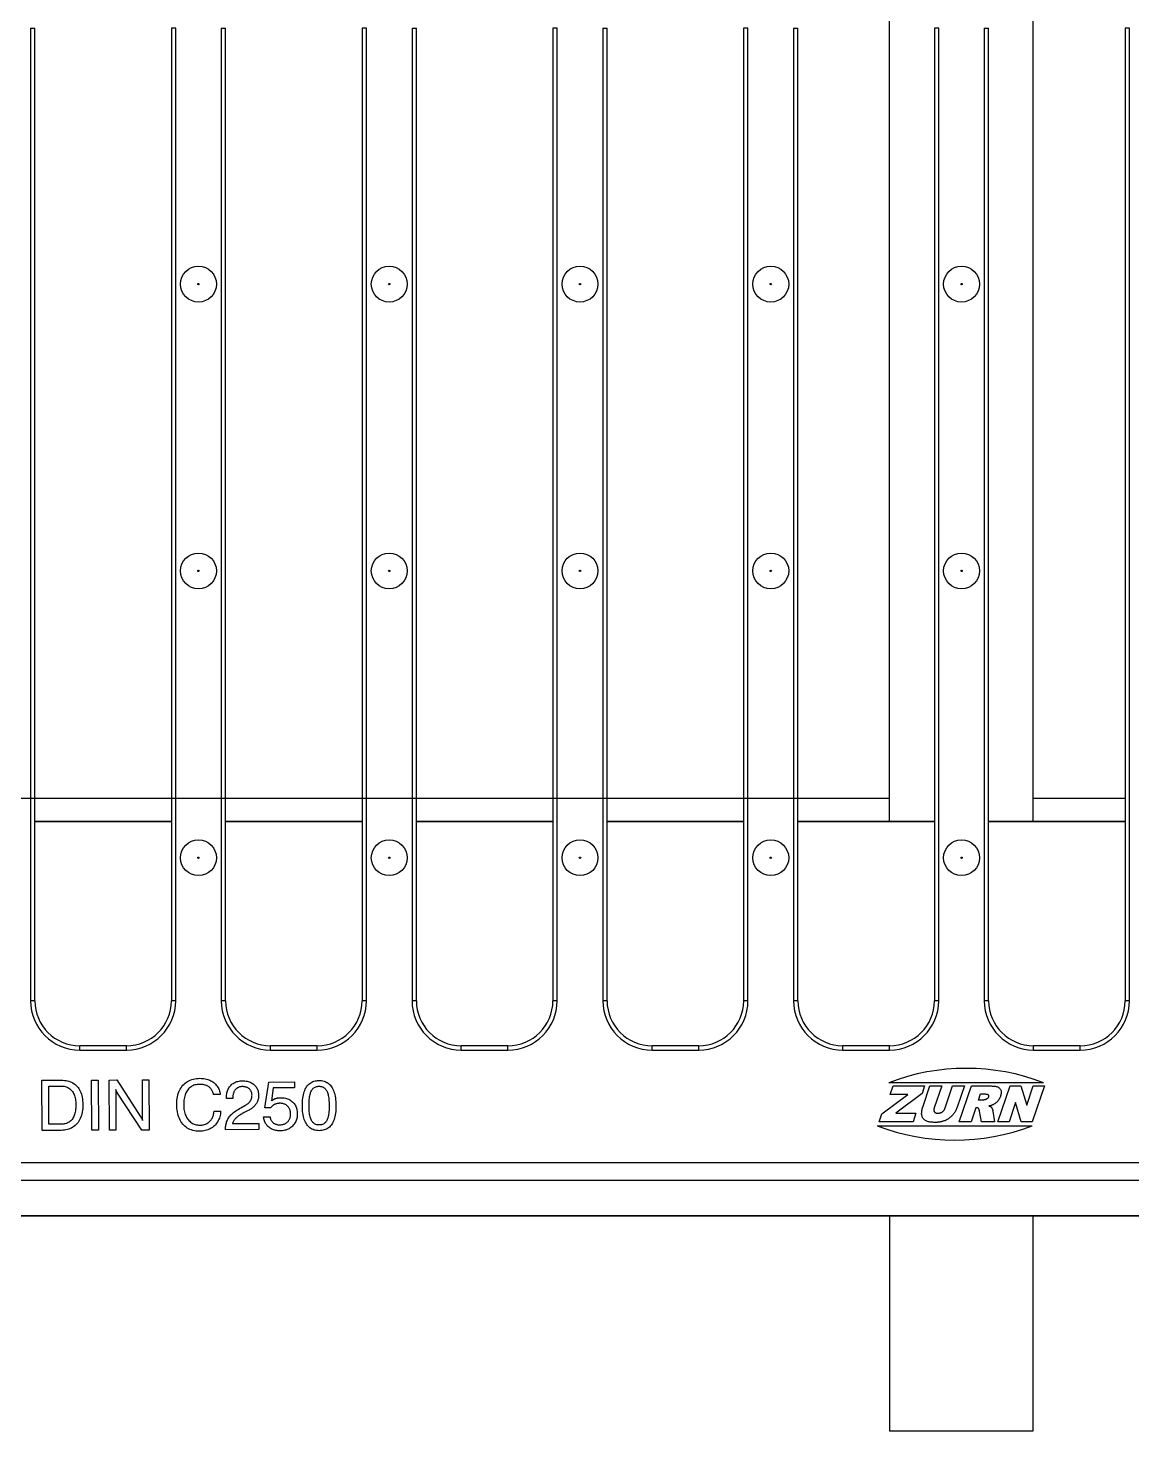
# Model space of a CAD drawing. Extents: x -2 to 148, y 0 to 64.
# Drawn here: x 105.39 to 113.09, y 43.62 to 53.41 of the extents above; entities that cross this region are included whole.
import ezdxf

# ---------------------------------------------------------------- set-up
doc = ezdxf.new("R2010")
doc.units = 0
doc.header["$LTSCALE"] = 0.75
doc.header["$MEASUREMENT"] = 0
for name, color, linetype in [('BASE', 7, 'CONTINUOUS'), ('DIM', 2, 'CONTINUOUS'), ('FRAME', 7, 'CONTINUOUS'), ('SIDEWALL', 7, 'CONTINUOUS')]:
    doc.layers.add(name, color=color, linetype=linetype)
doc.layers.add('Visible Edges(DANS)', color=7, linetype='CONTINUOUS', lineweight=25)
doc.layers.add('Visible Tangent Edges(DANS)', color=7, linetype='CONTINUOUS', lineweight=25)

# ---------------------------------------------------------------- blocks, each defined once
blk = doc.blocks.new('12 grate')
at = {"layer": 'Visible Edges(DANS)'}
for p, q in [((28.6707, 62.1062), (28.6707, 68.8895)), ((29.6228, 68.8895), (29.6228, 62.1062)), ((30.0007, 62.1062), (30.0007, 68.8895)), ((30.9528, 68.8895), (30.9528, 62.1062)), ((31.3307, 62.1062), (31.3307, 68.8895)), ((32.2828, 68.8895), (32.2828, 62.1062)), ((32.6607, 62.1062), (32.6607, 68.8895)), ((33.6128, 68.8895), (33.6128, 62.1062)), ((33.9907, 62.1062), (33.9907, 68.8895)), ((34.9428, 68.8895), (34.9428, 62.1062)), ((35.3207, 62.1062), (35.3207, 68.8895)), ((36.2728, 68.8895), (36.2728, 62.1062)), ((29.3093, 61.7927), (28.9843, 61.7927)), ((30.6393, 61.7927), (30.3143, 61.7927)), ((31.9693, 61.7927), (31.6443, 61.7927)), ((33.2993, 61.7927), (32.9743, 61.7927)), ((34.6293, 61.7927), (34.3043, 61.7927)), ((35.9593, 61.7927), (35.6343, 61.7927)), ((28.7207, 61.5516), (28.854, 61.5522)), ((28.7221, 61.2016), (28.7207, 61.5516)), ((29.0658, 61.5531), (29.1134, 61.5533)), ((29.0673, 61.2031), (29.0658, 61.5531)), ((29.1134, 61.5533), (29.1149, 61.2033)), ((29.1895, 61.5536), (29.2417, 61.5538)), ((29.191, 61.2036), (29.1895, 61.5536)), ((29.2417, 61.5538), (29.4063, 61.3003)), ((29.4212, 61.5546), (29.4665, 61.5548)), ((29.4224, 61.271), (29.4212, 61.5546)), ((29.4665, 61.5548), (29.468, 61.2048)), ((30.2751, 61.3596), (30.3014, 61.539)), ((30.3014, 61.539), (30.4816, 61.5397)), ((30.4816, 61.5397), (30.4817, 61.4998)), ((28.7684, 61.5113), (28.8502, 61.5117)), ((28.7696, 61.2446), (28.7684, 61.5113)), ((29.2348, 61.4874), (29.236, 61.2038)), ((29.4164, 61.2046), (29.248, 61.4618)), ((29.9635, 61.4517), (29.917, 61.4515)), ((30.3335, 61.4992), (30.3205, 61.4079)), ((30.4817, 61.4998), (30.3335, 61.4992)), ((34.5755, 61.3174), (34.7568, 61.4534)), ((35.704, 61.5347), (34.624, 61.5347)), ((34.6349, 61.4534), (34.6549, 61.5121)), ((34.7568, 61.4534), (34.6349, 61.4534)), ((34.6549, 61.5121), (34.8744, 61.5121)), ((34.8562, 61.4589), (34.673, 61.3212)), ((34.8744, 61.5121), (34.8562, 61.4589)), ((34.861, 61.3639), (34.9116, 61.5121)), ((34.9116, 61.5121), (34.9936, 61.5121)), ((34.9936, 61.5121), (34.9421, 61.3606)), ((35.018, 61.3606), (35.0695, 61.5121)), ((35.0695, 61.5121), (35.1516, 61.5121)), ((35.1516, 61.5121), (35.101, 61.3639)), ((35.116, 61.2621), (35.2012, 61.5121)), ((35.2012, 61.5121), (35.33, 61.5121)), ((35.2501, 61.4133), (35.2646, 61.456)), ((35.2646, 61.456), (35.2942, 61.456)), ((35.3853, 61.2621), (35.4705, 61.5121)), ((35.4705, 61.5121), (35.5461, 61.5121)), ((35.5461, 61.5121), (35.5862, 61.378)), ((35.5862, 61.378), (35.632, 61.5121)), ((35.71, 61.5121), (35.6248, 61.2621)), ((35.632, 61.5121), (35.71, 61.5121)), ((30.0069, 61.4246), (30.0069, 61.4305)), ((30.0514, 61.4247), (30.0069, 61.4246)), ((30.0514, 61.4287), (30.0514, 61.4247)), ((30.1069, 61.3594), (30.1357, 61.3752)), ((30.3142, 61.3597), (30.2751, 61.3596)), ((35.2322, 61.3606), (35.1986, 61.2621)), ((35.2351, 61.3606), (35.2322, 61.3606)), ((35.2782, 61.4133), (35.2501, 61.4133)), ((35.5087, 61.3957), (35.4631, 61.2621)), ((35.5485, 61.2621), (35.5087, 61.3957)), ((28.8514, 61.2449), (28.7696, 61.2446)), ((29.9201, 61.3367), (29.9662, 61.3369)), ((30.049, 61.2492), (30.232, 61.2499)), ((30.1586, 61.3405), (30.1299, 61.3259)), ((30.232, 61.2499), (30.2321, 61.208)), ((30.2657, 61.2963), (30.3107, 61.2964)), ((34.5566, 61.2621), (34.5755, 61.3174)), ((34.7942, 61.2621), (34.5566, 61.2621)), ((34.673, 61.3212), (34.8143, 61.3212)), ((34.8143, 61.3212), (34.7942, 61.2621)), ((35.1986, 61.2621), (35.116, 61.2621)), ((35.2718, 61.2621), (35.257, 61.3363)), ((35.3624, 61.2621), (35.2718, 61.2621)), ((35.351, 61.336), (35.3624, 61.2621)), ((35.4631, 61.2621), (35.3853, 61.2621)), ((35.6248, 61.2621), (35.5485, 61.2621)), ((28.8535, 61.2022), (28.7221, 61.2016)), ((29.1149, 61.2033), (29.0673, 61.2031)), ((29.236, 61.2038), (29.191, 61.2036)), ((29.468, 61.2048), (29.4164, 61.2046)), ((30.0004, 61.2071), (30.0004, 61.2099)), ((30.2321, 61.208), (30.0004, 61.2071)), ((34.5443, 61.2347), (35.6243, 61.2347)), ((27.8117, 60.9787), (42.4493, 60.9787))]:
    blk.add_line(p, q, dxfattribs=at)
at = {"layer": 'Visible Edges(DANS)', "flags": 128}
for points in [[(28.854, 61.5522), (28.866, 61.5519), (28.8774, 61.5511), (28.8884, 61.5496), (28.8989, 61.5475), (28.909, 61.5448), (28.9185, 61.5415), (28.9276, 61.5376), (28.9363, 61.5331), (28.9444, 61.528), (28.9521, 61.5222), (28.9593, 61.5159), (28.9661, 61.5089), (28.9723, 61.5014), (28.978, 61.4933), (28.9832, 61.4847), (28.9878, 61.4755), (28.9919, 61.4659), (28.9955, 61.4556), (28.9985, 61.4449), (29.001, 61.4336), (29.0029, 61.4217), (29.0043, 61.4093), (29.0052, 61.3964), (29.0055, 61.383)], [(29.6599, 61.3857), (29.6602, 61.3992), (29.661, 61.4123), (29.6625, 61.4248), (29.6646, 61.4369), (29.6673, 61.4485), (29.6706, 61.4596), (29.6746, 61.4703), (29.6791, 61.4805), (29.6843, 61.4902), (29.69, 61.4995), (29.6964, 61.5083), (29.7034, 61.5166), (29.7109, 61.5244), (29.7189, 61.5314), (29.7272, 61.5378), (29.7361, 61.5436), (29.7453, 61.5487), (29.7549, 61.5531), (29.765, 61.5568), (29.7756, 61.5599), (29.7865, 61.5622), (29.7979, 61.564), (29.8097, 61.565), (29.8219, 61.5654)], [(29.8219, 61.5654), (29.8316, 61.5652), (29.8411, 61.5646), (29.8502, 61.5636), (29.8591, 61.5622), (29.8676, 61.5603), (29.8759, 61.558), (29.8838, 61.5553), (29.8915, 61.5521), (29.8989, 61.5485), (29.906, 61.5445), (29.9127, 61.5401), (29.9192, 61.5352), (29.9253, 61.53), (29.931, 61.5244), (29.9363, 61.5185), (29.941, 61.5124), (29.9454, 61.5059), (29.9493, 61.4991), (29.9528, 61.492), (29.9558, 61.4846), (29.9584, 61.4768), (29.9605, 61.4688), (29.9622, 61.4604), (29.9635, 61.4517)], [(30.0069, 61.4305), (30.0071, 61.4394), (30.0077, 61.448), (30.0087, 61.4562), (30.0101, 61.4641), (30.012, 61.4717), (30.0143, 61.479), (30.017, 61.486), (30.0201, 61.4927), (30.0237, 61.499), (30.0277, 61.505), (30.0321, 61.5108), (30.0369, 61.5162), (30.0421, 61.5212), (30.0476, 61.5258), (30.0534, 61.53), (30.0595, 61.5337), (30.0659, 61.537), (30.0726, 61.5398), (30.0796, 61.5423), (30.0869, 61.5443), (30.0945, 61.5458), (30.1025, 61.5469), (30.1107, 61.5476), (30.1193, 61.5479)], [(30.1193, 61.5479), (30.1275, 61.5477), (30.1355, 61.5472), (30.1432, 61.5462), (30.1507, 61.5449), (30.1579, 61.5432), (30.1647, 61.5411), (30.1714, 61.5386), (30.1777, 61.5358), (30.1838, 61.5325), (30.1896, 61.5289), (30.1951, 61.5248), (30.2003, 61.5204), (30.2052, 61.5157), (30.2097, 61.5107), (30.2137, 61.5055), (30.2173, 61.5001), (30.2205, 61.4944), (30.2233, 61.4884), (30.2257, 61.4822), (30.2276, 61.4758), (30.2291, 61.4692), (30.2302, 61.4623), (30.2309, 61.4551), (30.2311, 61.4477)], [(30.5361, 61.3744), (30.5363, 61.3884), (30.5368, 61.4019), (30.5378, 61.4148), (30.5392, 61.4271), (30.541, 61.4389), (30.5432, 61.4501), (30.5458, 61.4607), (30.5489, 61.4707), (30.5523, 61.4802), (30.5562, 61.4891), (30.5605, 61.4974), (30.5652, 61.5052), (30.5703, 61.5123), (30.5758, 61.5188), (30.5817, 61.5247), (30.5879, 61.53), (30.5946, 61.5347), (30.6016, 61.5388), (30.609, 61.5422), (30.6168, 61.545), (30.625, 61.5472), (30.6336, 61.5488), (30.6426, 61.5498), (30.6519, 61.5501)], [(30.6519, 61.5501), (30.6614, 61.5499), (30.6704, 61.549), (30.679, 61.5475), (30.6873, 61.5453), (30.6952, 61.5426), (30.7027, 61.5392), (30.7098, 61.5352), (30.7165, 61.5306), (30.7229, 61.5254), (30.7288, 61.5195), (30.7344, 61.513), (30.7396, 61.5059), (30.7444, 61.4982), (30.7488, 61.4899), (30.7528, 61.4811), (30.7564, 61.4716), (30.7596, 61.4616), (30.7623, 61.451), (30.7646, 61.4399), (30.7666, 61.4281), (30.7681, 61.4158), (30.7692, 61.4029), (30.7699, 61.3894), (30.7701, 61.3754)], [(28.8502, 61.5117), (28.8586, 61.5115), (28.8667, 61.5108), (28.8744, 61.5097), (28.8818, 61.5081), (28.8888, 61.506), (28.8956, 61.5034), (28.902, 61.5004), (28.908, 61.4969), (28.9138, 61.4929), (28.9192, 61.4884), (28.9243, 61.4835), (28.929, 61.4781), (28.9334, 61.4723), (28.9374, 61.466), (28.9411, 61.4593), (28.9443, 61.4522), (28.9472, 61.4447), (28.9497, 61.4367), (28.9519, 61.4284), (28.9536, 61.4196), (28.955, 61.4103), (28.956, 61.4007), (28.9566, 61.3907), (28.9568, 61.3802)], [(29.248, 61.4618), (29.2474, 61.4627), (29.2468, 61.4637), (29.2462, 61.4647), (29.2456, 61.4657), (29.245, 61.4667), (29.2444, 61.4677), (29.2438, 61.4687), (29.2433, 61.4697), (29.2427, 61.4707), (29.2421, 61.4718), (29.2416, 61.4728), (29.241, 61.4739), (29.2405, 61.4749), (29.2399, 61.476), (29.2394, 61.4771), (29.2388, 61.4782), (29.2383, 61.4793), (29.2378, 61.4805), (29.2373, 61.4816), (29.2368, 61.4827), (29.2363, 61.4839), (29.2358, 61.485), (29.2353, 61.4862), (29.2348, 61.4874)], [(29.8201, 61.5232), (29.8114, 61.5229), (29.803, 61.5221), (29.7949, 61.5208), (29.7872, 61.5189), (29.7799, 61.5166), (29.7728, 61.5137), (29.7661, 61.5103), (29.7597, 61.5064), (29.7537, 61.5019), (29.748, 61.497), (29.7426, 61.4915), (29.7376, 61.4855), (29.7329, 61.4791), (29.7287, 61.4722), (29.7248, 61.4649), (29.7214, 61.4572), (29.7184, 61.449), (29.7158, 61.4404), (29.7136, 61.4314), (29.7118, 61.422), (29.7104, 61.4121), (29.7094, 61.4018), (29.7088, 61.3911), (29.7087, 61.38)], [(29.917, 61.4515), (29.9158, 61.4572), (29.9143, 61.4627), (29.9125, 61.4679), (29.9105, 61.4729), (29.9082, 61.4777), (29.9057, 61.4822), (29.9029, 61.4866), (29.8999, 61.4907), (29.8966, 61.4945), (29.893, 61.4982), (29.8892, 61.5016), (29.8852, 61.5048), (29.8809, 61.5078), (29.8764, 61.5105), (29.8717, 61.5129), (29.8667, 61.5151), (29.8616, 61.5171), (29.8563, 61.5187), (29.8508, 61.5201), (29.8451, 61.5213), (29.8391, 61.5221), (29.833, 61.5228), (29.8266, 61.5231), (29.8201, 61.5232)], [(30.1174, 61.5074), (30.1123, 61.5072), (30.1075, 61.5068), (30.1027, 61.506), (30.0982, 61.505), (30.0939, 61.5037), (30.0897, 61.502), (30.0858, 61.5001), (30.082, 61.4979), (30.0784, 61.4954), (30.075, 61.4927), (30.0718, 61.4896), (30.0688, 61.4862), (30.066, 61.4826), (30.0634, 61.4788), (30.0611, 61.4748), (30.059, 61.4705), (30.0572, 61.466), (30.0556, 61.4613), (30.0543, 61.4564), (30.0532, 61.4513), (30.0524, 61.446), (30.0518, 61.4405), (30.0515, 61.4347), (30.0514, 61.4287)], [(30.185, 61.4478), (30.1848, 61.4523), (30.1844, 61.4566), (30.1838, 61.4607), (30.1829, 61.4647), (30.1817, 61.4685), (30.1803, 61.4722), (30.1786, 61.4758), (30.1767, 61.4791), (30.1745, 61.4824), (30.1721, 61.4855), (30.1695, 61.4884), (30.1665, 61.4912), (30.1634, 61.4938), (30.1601, 61.4962), (30.1566, 61.4983), (30.1529, 61.5003), (30.1491, 61.5019), (30.1451, 61.5034), (30.1409, 61.5046), (30.1366, 61.5057), (30.132, 61.5064), (30.1273, 61.507), (30.1225, 61.5073), (30.1174, 61.5074)], [(30.1357, 61.3752), (30.1398, 61.3776), (30.1438, 61.38), (30.1476, 61.3825), (30.1512, 61.385), (30.1546, 61.3876), (30.1578, 61.3902), (30.1609, 61.3928), (30.1637, 61.3955), (30.1664, 61.3983), (30.1688, 61.4011), (30.1711, 61.404), (30.1732, 61.4069), (30.1751, 61.4098), (30.1768, 61.4129), (30.1784, 61.416), (30.1798, 61.4192), (30.181, 61.4225), (30.1821, 61.4259), (30.183, 61.4294), (30.1837, 61.4329), (30.1843, 61.4365), (30.1847, 61.4402), (30.1849, 61.444), (30.185, 61.4478)], [(30.2311, 61.4477), (30.231, 61.4419), (30.2307, 61.4362), (30.2301, 61.4306), (30.2292, 61.4252), (30.2282, 61.4199), (30.2268, 61.4147), (30.2252, 61.4097), (30.2234, 61.4048), (30.2213, 61.4), (30.219, 61.3953), (30.2164, 61.3908), (30.2136, 61.3864), (30.2105, 61.3821), (30.2071, 61.3779), (30.2035, 61.3738), (30.1996, 61.3697), (30.1954, 61.3658), (30.191, 61.3619), (30.1863, 61.3581), (30.1813, 61.3544), (30.176, 61.3508), (30.1705, 61.3473), (30.1647, 61.3439), (30.1586, 61.3405)], [(30.5826, 61.3746), (30.5826, 61.386), (30.583, 61.397), (30.5835, 61.4074), (30.5843, 61.4173), (30.5853, 61.4267), (30.5865, 61.4355), (30.588, 61.4438), (30.5897, 61.4516), (30.5917, 61.4589), (30.5939, 61.4656), (30.5963, 61.4718), (30.599, 61.4775), (30.6019, 61.4827), (30.6051, 61.4875), (30.6085, 61.4918), (30.6123, 61.4956), (30.6163, 61.499), (30.6206, 61.502), (30.6252, 61.5045), (30.63, 61.5065), (30.6351, 61.5081), (30.6405, 61.5093), (30.6462, 61.51), (30.6521, 61.5102)], [(30.6521, 61.5102), (30.6581, 61.51), (30.6637, 61.5094), (30.6691, 61.5083), (30.6743, 61.5068), (30.6791, 61.5048), (30.6837, 61.5023), (30.688, 61.4994), (30.6921, 61.4961), (30.6959, 61.4923), (30.6994, 61.4881), (30.7026, 61.4834), (30.7056, 61.4783), (30.7083, 61.4726), (30.7107, 61.4665), (30.713, 61.4598), (30.715, 61.4525), (30.7168, 61.4447), (30.7183, 61.4364), (30.7197, 61.4276), (30.7208, 61.4182), (30.7216, 61.4082), (30.7222, 61.3977), (30.7226, 61.3867), (30.7228, 61.3752)], [(35.2942, 61.456), (35.2973, 61.456), (35.3002, 61.4559), (35.3028, 61.4557), (35.3053, 61.4554), (35.3076, 61.4551), (35.3097, 61.4547), (35.3115, 61.4542), (35.3132, 61.4536), (35.3147, 61.453), (35.3159, 61.4523), (35.317, 61.4515), (35.3178, 61.4507), (35.3185, 61.4497), (35.3191, 61.4487), (35.3196, 61.4477), (35.32, 61.4465), (35.3202, 61.4453), (35.3204, 61.4441), (35.3204, 61.4427), (35.3204, 61.4413), (35.3202, 61.4399), (35.3199, 61.4383), (35.3195, 61.4367), (35.319, 61.435)], [(35.33, 61.5121), (35.3385, 61.512), (35.3465, 61.5117), (35.3539, 61.5112), (35.3608, 61.5105), (35.367, 61.5096), (35.3728, 61.5085), (35.3779, 61.5072), (35.3825, 61.5058), (35.3866, 61.504), (35.3904, 61.5019), (35.3938, 61.4995), (35.3969, 61.4968), (35.3996, 61.4937), (35.402, 61.4902), (35.404, 61.4865), (35.4057, 61.4824), (35.407, 61.478), (35.4079, 61.4734), (35.4083, 61.4686), (35.4083, 61.4636), (35.4078, 61.4583), (35.4069, 61.4528), (35.4055, 61.4471), (35.4037, 61.4412)], [(35.4037, 61.4412), (35.4024, 61.4377), (35.401, 61.4343), (35.3996, 61.431), (35.398, 61.4277), (35.3963, 61.4245), (35.3946, 61.4214), (35.3927, 61.4184), (35.3908, 61.4155), (35.3887, 61.4126), (35.3866, 61.4098), (35.3843, 61.4071), (35.382, 61.4045), (35.3796, 61.402), (35.3771, 61.3995), (35.3745, 61.3971), (35.3719, 61.3948), (35.3692, 61.3926), (35.3664, 61.3905), (35.3636, 61.3884), (35.3607, 61.3865), (35.3577, 61.3846), (35.3547, 61.3828), (35.3515, 61.3811), (35.3484, 61.3795)], [(28.9568, 61.3802), (28.9567, 61.3693), (28.9562, 61.3589), (28.9553, 61.3489), (28.954, 61.3393), (28.9524, 61.3302), (28.9504, 61.3216), (28.948, 61.3134), (28.9452, 61.3057), (28.9421, 61.2984), (28.9386, 61.2916), (28.9347, 61.2852), (28.9304, 61.2793), (28.9258, 61.2739), (28.9208, 61.2689), (28.9155, 61.2643), (28.9098, 61.2603), (28.9038, 61.2567), (28.8973, 61.2536), (28.8906, 61.251), (28.8835, 61.2488), (28.876, 61.2472), (28.8681, 61.2459), (28.8599, 61.2452), (28.8514, 61.2449)], [(29.0055, 61.383), (29.0053, 61.369), (29.0045, 61.3556), (29.0032, 61.3427), (29.0013, 61.3303), (28.9988, 61.3185), (28.9958, 61.3071), (28.9922, 61.2963), (28.988, 61.286), (28.9833, 61.2763), (28.978, 61.267), (28.9722, 61.2583), (28.9658, 61.2501), (28.9589, 61.2425), (28.9515, 61.2355), (28.9437, 61.2293), (28.9355, 61.2236), (28.9268, 61.2186), (28.9176, 61.2143), (28.9081, 61.2106), (28.8981, 61.2076), (28.8876, 61.2053), (28.8767, 61.2036), (28.8653, 61.2026), (28.8535, 61.2022)], [(29.8186, 61.1966), (29.8065, 61.1969), (29.7948, 61.1979), (29.7836, 61.1996), (29.7728, 61.202), (29.7624, 61.2051), (29.7525, 61.2089), (29.7431, 61.2134), (29.734, 61.2187), (29.7255, 61.2246), (29.7173, 61.2312), (29.7097, 61.2385), (29.7024, 61.2465), (29.6957, 61.2552), (29.6895, 61.2644), (29.684, 61.2741), (29.679, 61.2844), (29.6746, 61.2951), (29.6707, 61.3065), (29.6675, 61.3183), (29.6648, 61.3307), (29.6627, 61.3437), (29.6612, 61.3572), (29.6603, 61.3712), (29.6599, 61.3857)], [(29.7087, 61.38), (29.7089, 61.3694), (29.7096, 61.3593), (29.7107, 61.3495), (29.7122, 61.34), (29.7142, 61.3309), (29.7166, 61.3222), (29.7193, 61.3138), (29.7226, 61.3058), (29.7262, 61.2981), (29.7302, 61.2908), (29.7347, 61.2838), (29.7396, 61.2772), (29.7449, 61.271), (29.7504, 61.2654), (29.7562, 61.2603), (29.7623, 61.2558), (29.7686, 61.2517), (29.7752, 61.2483), (29.7821, 61.2453), (29.7893, 61.243), (29.7967, 61.2411), (29.8045, 61.2398), (29.8125, 61.239), (29.8207, 61.2388)], [(30.0004, 61.2099), (30.0005, 61.218), (30.001, 61.2259), (30.0018, 61.2336), (30.0029, 61.241), (30.0044, 61.2483), (30.0062, 61.2553), (30.0083, 61.2621), (30.0108, 61.2687), (30.0136, 61.2751), (30.0167, 61.2813), (30.0202, 61.2872), (30.024, 61.2929), (30.0282, 61.2986), (30.0329, 61.3042), (30.0381, 61.3097), (30.0438, 61.3153), (30.05, 61.3209), (30.0566, 61.3264), (30.0638, 61.332), (30.0714, 61.3375), (30.0796, 61.343), (30.0882, 61.3485), (30.0973, 61.354), (30.1069, 61.3594)], [(30.3784, 61.3911), (30.3752, 61.391), (30.372, 61.3908), (30.3688, 61.3905), (30.3657, 61.3901), (30.3626, 61.3896), (30.3596, 61.389), (30.3567, 61.3883), (30.3537, 61.3875), (30.3509, 61.3865), (30.3481, 61.3855), (30.3453, 61.3843), (30.3426, 61.3831), (30.3399, 61.3817), (30.3373, 61.3802), (30.3347, 61.3787), (30.3322, 61.377), (30.3297, 61.3752), (30.3274, 61.3733), (30.325, 61.3713), (30.3227, 61.3692), (30.3205, 61.367), (30.3183, 61.3647), (30.3162, 61.3623), (30.3142, 61.3597)], [(30.3205, 61.4079), (30.3226, 61.4097), (30.3248, 61.4114), (30.327, 61.413), (30.3293, 61.4146), (30.3316, 61.4161), (30.334, 61.4175), (30.3364, 61.4188), (30.3389, 61.4201), (30.3415, 61.4213), (30.3441, 61.4224), (30.3468, 61.4235), (30.3495, 61.4244), (30.3523, 61.4253), (30.3551, 61.4262), (30.3579, 61.4269), (30.3608, 61.4276), (30.3638, 61.4282), (30.3667, 61.4287), (30.3697, 61.4291), (30.3728, 61.4295), (30.3759, 61.4298), (30.379, 61.43), (30.3822, 61.4301), (30.3854, 61.4302)], [(30.4537, 61.3162), (30.4535, 61.3218), (30.4531, 61.3273), (30.4524, 61.3326), (30.4514, 61.3377), (30.4501, 61.3426), (30.4485, 61.3473), (30.4467, 61.3517), (30.4446, 61.356), (30.4421, 61.3601), (30.4395, 61.3639), (30.4365, 61.3676), (30.4332, 61.3711), (30.4298, 61.3743), (30.4261, 61.3772), (30.4222, 61.3799), (30.4181, 61.3822), (30.4139, 61.3843), (30.4094, 61.3861), (30.4047, 61.3877), (30.3999, 61.3889), (30.3948, 61.3899), (30.3895, 61.3906), (30.3841, 61.391), (30.3784, 61.3911)], [(30.3854, 61.4302), (30.3939, 61.43), (30.4022, 61.4294), (30.4102, 61.4283), (30.4179, 61.4269), (30.4253, 61.425), (30.4324, 61.4227), (30.4392, 61.42), (30.4457, 61.4168), (30.452, 61.4132), (30.458, 61.4092), (30.4636, 61.4047), (30.469, 61.3999), (30.4741, 61.3946), (30.4787, 61.3891), (30.4828, 61.3834), (30.4865, 61.3773), (30.4898, 61.3709), (30.4927, 61.3643), (30.4951, 61.3574), (30.4971, 61.3502), (30.4987, 61.3427), (30.4998, 61.335), (30.5005, 61.3269), (30.5007, 61.3186)], [(30.6534, 61.2001), (30.6441, 61.2004), (30.6351, 61.2013), (30.6265, 61.2028), (30.6183, 61.2049), (30.6105, 61.2077), (30.603, 61.211), (30.5959, 61.215), (30.5893, 61.2196), (30.5829, 61.2249), (30.577, 61.2307), (30.5715, 61.2372), (30.5663, 61.2442), (30.5616, 61.2519), (30.5572, 61.2602), (30.5532, 61.269), (30.5497, 61.2784), (30.5466, 61.2884), (30.5439, 61.2989), (30.5415, 61.3101), (30.5396, 61.3218), (30.5381, 61.3341), (30.5371, 61.3469), (30.5364, 61.3603), (30.5361, 61.3744)], [(30.6533, 61.24), (30.6473, 61.2402), (30.6416, 61.2409), (30.6362, 61.242), (30.6311, 61.2435), (30.6263, 61.2455), (30.6217, 61.248), (30.6173, 61.2509), (30.6133, 61.2542), (30.6095, 61.258), (30.606, 61.2622), (30.6028, 61.2669), (30.5998, 61.272), (30.5971, 61.2776), (30.5946, 61.2838), (30.5924, 61.2905), (30.5904, 61.2977), (30.5886, 61.3054), (30.587, 61.3137), (30.5857, 61.3225), (30.5846, 61.3319), (30.5838, 61.3417), (30.5831, 61.3522), (30.5827, 61.3631), (30.5826, 61.3746)], [(30.7228, 61.3752), (30.7227, 61.3636), (30.7224, 61.3526), (30.7219, 61.3421), (30.7211, 61.3322), (30.7201, 61.3228), (30.7189, 61.3139), (30.7174, 61.3056), (30.7157, 61.2979), (30.7137, 61.2906), (30.7115, 61.2839), (30.7091, 61.2778), (30.7064, 61.2722), (30.7035, 61.2671), (30.7003, 61.2624), (30.6969, 61.2582), (30.6931, 61.2544), (30.6891, 61.2511), (30.6848, 61.2482), (30.6802, 61.2457), (30.6754, 61.2437), (30.6703, 61.2421), (30.6649, 61.241), (30.6592, 61.2403), (30.6533, 61.24)], [(30.7701, 61.3754), (30.77, 61.3613), (30.7694, 61.3479), (30.7684, 61.335), (30.767, 61.3227), (30.7652, 61.311), (30.763, 61.2999), (30.7603, 61.2893), (30.7573, 61.2793), (30.7538, 61.2698), (30.7499, 61.261), (30.7456, 61.2527), (30.7409, 61.245), (30.7358, 61.2379), (30.7302, 61.2313), (30.7243, 61.2255), (30.718, 61.2202), (30.7113, 61.2155), (30.7042, 61.2115), (30.6967, 61.208), (30.6889, 61.2052), (30.6806, 61.203), (30.6719, 61.2015), (30.6629, 61.2005), (30.6534, 61.2001)], [(34.8538, 61.3217), (34.8539, 61.3237), (34.854, 61.3256), (34.8542, 61.3275), (34.8543, 61.3295), (34.8545, 61.3313), (34.8547, 61.3332), (34.8549, 61.3351), (34.8551, 61.3369), (34.8553, 61.3387), (34.8556, 61.3405), (34.8558, 61.3423), (34.8561, 61.3441), (34.8564, 61.3458), (34.8567, 61.3476), (34.8571, 61.3493), (34.8575, 61.351), (34.8578, 61.3527), (34.8582, 61.3543), (34.8586, 61.356), (34.8591, 61.3576), (34.8595, 61.3592), (34.86, 61.3608), (34.8605, 61.3624), (34.861, 61.3639)], [(34.9421, 61.3606), (34.9411, 61.3576), (34.9403, 61.3546), (34.9397, 61.3518), (34.9393, 61.3491), (34.939, 61.3466), (34.9389, 61.3441), (34.939, 61.3418), (34.9393, 61.3396), (34.9398, 61.3375), (34.9404, 61.3355), (34.9412, 61.3336), (34.9422, 61.3319), (34.9434, 61.3302), (34.9447, 61.3288), (34.9462, 61.3274), (34.9479, 61.3262), (34.9497, 61.3252), (34.9516, 61.3243), (34.9537, 61.3235), (34.956, 61.3228), (34.9584, 61.3224), (34.961, 61.322), (34.9638, 61.3218), (34.9667, 61.3217)], [(34.9667, 61.3217), (34.9696, 61.3218), (34.9725, 61.322), (34.9754, 61.3223), (34.9781, 61.3228), (34.9808, 61.3235), (34.9835, 61.3242), (34.9861, 61.3251), (34.9886, 61.3262), (34.991, 61.3274), (34.9934, 61.3287), (34.9958, 61.3301), (34.9981, 61.3317), (35.0003, 61.3335), (35.0024, 61.3353), (35.0044, 61.3373), (35.0063, 61.3394), (35.0081, 61.3416), (35.0098, 61.344), (35.0114, 61.3464), (35.0129, 61.349), (35.0143, 61.3517), (35.0156, 61.3546), (35.0168, 61.3575), (35.018, 61.3606)], [(35.101, 61.3639), (35.099, 61.3584), (35.0969, 61.353), (35.0946, 61.3476), (35.092, 61.3424), (35.0893, 61.3371), (35.0863, 61.332), (35.0832, 61.3269), (35.0799, 61.322), (35.0763, 61.3171), (35.0726, 61.3124), (35.0687, 61.3078), (35.0646, 61.3034), (35.0603, 61.2991), (35.0557, 61.295), (35.051, 61.2911), (35.0461, 61.2873), (35.0411, 61.2837), (35.0359, 61.2803), (35.0306, 61.2773), (35.0252, 61.2745), (35.0198, 61.272), (35.0142, 61.2698), (35.0085, 61.2678), (35.0027, 61.2661)], [(35.2503, 61.3551), (35.2498, 61.3556), (35.2493, 61.356), (35.2488, 61.3564), (35.2482, 61.3568), (35.2477, 61.3572), (35.2471, 61.3575), (35.2466, 61.3579), (35.246, 61.3582), (35.2454, 61.3585), (35.2448, 61.3587), (35.2442, 61.359), (35.2435, 61.3592), (35.2429, 61.3595), (35.2422, 61.3597), (35.2416, 61.3598), (35.2409, 61.36), (35.2402, 61.3601), (35.2395, 61.3603), (35.2388, 61.3604), (35.2381, 61.3605), (35.2373, 61.3605), (35.2366, 61.3606), (35.2358, 61.3606), (35.2351, 61.3606)], [(35.257, 61.3363), (35.2567, 61.3375), (35.2565, 61.3388), (35.2562, 61.34), (35.256, 61.3411), (35.2557, 61.3422), (35.2554, 61.3433), (35.2551, 61.3443), (35.2549, 61.3453), (35.2546, 61.3462), (35.2543, 61.3471), (35.2541, 61.3479), (35.2538, 61.3487), (35.2535, 61.3495), (35.2532, 61.3502), (35.2529, 61.3509), (35.2527, 61.3515), (35.2524, 61.3521), (35.2521, 61.3527), (35.2518, 61.3532), (35.2515, 61.3537), (35.2512, 61.3541), (35.2509, 61.3545), (35.2506, 61.3548), (35.2503, 61.3551)], [(35.2973, 61.4164), (35.2961, 61.4162), (35.295, 61.4159), (35.2939, 61.4157), (35.2928, 61.4155), (35.2918, 61.4153), (35.2908, 61.4151), (35.2898, 61.4149), (35.2888, 61.4147), (35.2879, 61.4145), (35.287, 61.4144), (35.2862, 61.4142), (35.2854, 61.4141), (35.2846, 61.414), (35.2839, 61.4139), (35.2831, 61.4138), (35.2825, 61.4137), (35.2818, 61.4136), (35.2812, 61.4135), (35.2806, 61.4135), (35.2801, 61.4134), (35.2796, 61.4134), (35.2791, 61.4133), (35.2786, 61.4133), (35.2782, 61.4133)], [(35.319, 61.435), (35.3186, 61.4339), (35.3181, 61.4328), (35.3176, 61.4317), (35.317, 61.4306), (35.3164, 61.4296), (35.3158, 61.4286), (35.3151, 61.4276), (35.3143, 61.4266), (35.3135, 61.4257), (35.3126, 61.4247), (35.3117, 61.4239), (35.3108, 61.423), (35.3098, 61.4222), (35.3088, 61.4214), (35.3078, 61.4207), (35.3067, 61.42), (35.3056, 61.4194), (35.3045, 61.4188), (35.3034, 61.4183), (35.3022, 61.4178), (35.301, 61.4174), (35.2998, 61.417), (35.2986, 61.4167), (35.2973, 61.4164)], [(35.3484, 61.3795), (35.3473, 61.3789), (35.3463, 61.3785), (35.3453, 61.378), (35.3442, 61.3775), (35.3432, 61.3771), (35.3421, 61.3767), (35.341, 61.3763), (35.3399, 61.3759), (35.3388, 61.3755), (35.3377, 61.3752), (35.3366, 61.3748), (35.3355, 61.3745), (35.3343, 61.3742), (35.3332, 61.3739), (35.332, 61.3737), (35.3309, 61.3734), (35.3297, 61.3732), (35.3285, 61.373), (35.3273, 61.3728), (35.3261, 61.3726), (35.3249, 61.3724), (35.3237, 61.3723), (35.3224, 61.3722), (35.3212, 61.3721)], [(35.3212, 61.3721), (35.3221, 61.372), (35.323, 61.3719), (35.3239, 61.3718), (35.3248, 61.3717), (35.3256, 61.3716), (35.3265, 61.3714), (35.3273, 61.3713), (35.3281, 61.3711), (35.3288, 61.371), (35.3296, 61.3708), (35.3303, 61.3705), (35.3309, 61.3703), (35.3316, 61.3701), (35.3323, 61.3698), (35.3329, 61.3696), (35.3335, 61.3693), (35.334, 61.369), (35.3346, 61.3687), (35.3351, 61.3684), (35.3356, 61.368), (35.3361, 61.3677), (35.3365, 61.3673), (35.337, 61.367), (35.3374, 61.3666)], [(35.3374, 61.3666), (35.338, 61.366), (35.3386, 61.3653), (35.3392, 61.3645), (35.3399, 61.3636), (35.3406, 61.3626), (35.3412, 61.3615), (35.3419, 61.3604), (35.3426, 61.3591), (35.3434, 61.3577), (35.3441, 61.3563), (35.3449, 61.3547), (35.3456, 61.3531), (35.3464, 61.3514), (35.3471, 61.3498), (35.3477, 61.3482), (35.3483, 61.3467), (35.3488, 61.3452), (35.3493, 61.3438), (35.3497, 61.3424), (35.3501, 61.341), (35.3504, 61.3397), (35.3506, 61.3384), (35.3508, 61.3372), (35.351, 61.336)], [(29.4063, 61.3003), (29.4072, 61.2989), (29.4081, 61.2976), (29.409, 61.2962), (29.4098, 61.2949), (29.4107, 61.2936), (29.4115, 61.2923), (29.4123, 61.291), (29.413, 61.2897), (29.4138, 61.2884), (29.4145, 61.2871), (29.4152, 61.2859), (29.416, 61.2847), (29.4166, 61.2834), (29.4173, 61.2822), (29.4179, 61.281), (29.4185, 61.2799), (29.4191, 61.2787), (29.4197, 61.2775), (29.4202, 61.2764), (29.4207, 61.2753), (29.4212, 61.2742), (29.4216, 61.2731), (29.422, 61.2721), (29.4224, 61.271)], [(29.9662, 61.3369), (29.9655, 61.3264), (29.9642, 61.3163), (29.9625, 61.3066), (29.9602, 61.2972), (29.9574, 61.2881), (29.954, 61.2795), (29.9502, 61.2711), (29.9458, 61.2632), (29.9409, 61.2556), (29.9355, 61.2484), (29.9295, 61.2415), (29.9231, 61.2349), (29.9162, 61.2289), (29.909, 61.2233), (29.9014, 61.2183), (29.8935, 61.2138), (29.8853, 61.2098), (29.8768, 61.2063), (29.8679, 61.2034), (29.8587, 61.201), (29.8492, 61.1991), (29.8393, 61.1977), (29.8292, 61.1969), (29.8186, 61.1966)], [(29.8207, 61.2388), (29.8278, 61.239), (29.8346, 61.2396), (29.8413, 61.2405), (29.8477, 61.2419), (29.8539, 61.2436), (29.8598, 61.2456), (29.8656, 61.2481), (29.8711, 61.2509), (29.8764, 61.2541), (29.8815, 61.2576), (29.8864, 61.2616), (29.891, 61.2659), (29.8954, 61.2705), (29.8994, 61.2753), (29.903, 61.2804), (29.9064, 61.2857), (29.9093, 61.2912), (29.9119, 61.297), (29.9141, 61.303), (29.916, 61.3093), (29.9176, 61.3158), (29.9188, 61.3225), (29.9196, 61.3295), (29.9201, 61.3367)], [(30.1299, 61.3259), (30.1235, 61.3225), (30.1175, 61.3192), (30.1117, 61.3159), (30.1062, 61.3126), (30.1011, 61.3094), (30.0962, 61.3062), (30.0916, 61.303), (30.0872, 61.2999), (30.0832, 61.2969), (30.0795, 61.2938), (30.0761, 61.2908), (30.0729, 61.2879), (30.07, 61.2849), (30.0672, 61.2819), (30.0647, 61.2789), (30.0622, 61.2758), (30.06, 61.2726), (30.0579, 61.2694), (30.056, 61.2661), (30.0543, 61.2628), (30.0527, 61.2595), (30.0513, 61.2561), (30.0501, 61.2527), (30.049, 61.2492)], [(30.3807, 61.199), (30.3728, 61.1991), (30.3652, 61.1997), (30.3578, 61.2006), (30.3506, 61.2018), (30.3436, 61.2035), (30.3369, 61.2055), (30.3304, 61.2079), (30.3241, 61.2106), (30.3181, 61.2138), (30.3123, 61.2173), (30.3067, 61.2212), (30.3013, 61.2254), (30.2963, 61.23), (30.2916, 61.2348), (30.2873, 61.2399), (30.2834, 61.2452), (30.2798, 61.2507), (30.2767, 61.2565), (30.2739, 61.2625), (30.2715, 61.2688), (30.2695, 61.2753), (30.2678, 61.282), (30.2666, 61.289), (30.2657, 61.2963)], [(30.3107, 61.2964), (30.3115, 61.2922), (30.3125, 61.288), (30.3136, 61.2841), (30.315, 61.2802), (30.3166, 61.2766), (30.3183, 61.2731), (30.3202, 61.2698), (30.3224, 61.2666), (30.3247, 61.2636), (30.3272, 61.2607), (30.3299, 61.258), (30.3328, 61.2555), (30.3359, 61.2531), (30.3391, 61.251), (30.3425, 61.2491), (30.3459, 61.2473), (30.3495, 61.2458), (30.3533, 61.2445), (30.3571, 61.2434), (30.3611, 61.2424), (30.3653, 61.2417), (30.3696, 61.2412), (30.374, 61.241), (30.3785, 61.2409)], [(30.3785, 61.2409), (30.3841, 61.241), (30.3894, 61.2415), (30.3946, 61.2422), (30.3996, 61.2433), (30.4045, 61.2446), (30.4091, 61.2462), (30.4136, 61.2481), (30.4179, 61.2502), (30.422, 61.2527), (30.4259, 61.2554), (30.4296, 61.2585), (30.4331, 61.2618), (30.4364, 61.2653), (30.4395, 61.269), (30.4422, 61.2729), (30.4446, 61.277), (30.4468, 61.2813), (30.4486, 61.2857), (30.4502, 61.2904), (30.4515, 61.2952), (30.4525, 61.3001), (30.4532, 61.3053), (30.4536, 61.3106), (30.4537, 61.3162)], [(30.5007, 61.3186), (30.5005, 61.3099), (30.4999, 61.3014), (30.4988, 61.2932), (30.4972, 61.2853), (30.4951, 61.2777), (30.4926, 61.2704), (30.4896, 61.2633), (30.4862, 61.2566), (30.4823, 61.2501), (30.4779, 61.2439), (30.4731, 61.2379), (30.4678, 61.2323), (30.4621, 61.227), (30.4561, 61.2222), (30.4499, 61.2178), (30.4433, 61.2139), (30.4365, 61.2104), (30.4294, 61.2074), (30.422, 61.2049), (30.4143, 61.2028), (30.4063, 61.2011), (30.3981, 61.2), (30.3895, 61.1992), (30.3807, 61.199)], [(34.9512, 61.258), (34.945, 61.2581), (34.9387, 61.2583), (34.9323, 61.2587), (34.9258, 61.2591), (34.9192, 61.2598), (34.9124, 61.2605), (34.9058, 61.2615), (34.8997, 61.2628), (34.8941, 61.2644), (34.8889, 61.2662), (34.8842, 61.2684), (34.88, 61.2708), (34.8761, 61.2736), (34.8725, 61.2767), (34.8691, 61.2801), (34.866, 61.2839), (34.8631, 61.2881), (34.8605, 61.2926), (34.8583, 61.2973), (34.8565, 61.3021), (34.8552, 61.3069), (34.8543, 61.3118), (34.8538, 61.3167), (34.8538, 61.3217)], [(35.0027, 61.2661), (35.001, 61.2655), (34.9992, 61.2648), (34.9975, 61.2642), (34.9956, 61.2637), (34.9938, 61.2631), (34.9919, 61.2626), (34.9899, 61.2621), (34.988, 61.2616), (34.986, 61.2612), (34.9839, 61.2608), (34.9818, 61.2604), (34.9797, 61.2601), (34.9775, 61.2597), (34.9753, 61.2594), (34.9731, 61.2592), (34.9708, 61.2589), (34.9685, 61.2587), (34.9661, 61.2585), (34.9637, 61.2584), (34.9613, 61.2583), (34.9588, 61.2582), (34.9563, 61.2581), (34.9538, 61.258), (34.9512, 61.258)]]:
    blk.add_lwpolyline(points, dxfattribs=at)
at = {"layer": 'Visible Edges(DANS)'}
for centre in [(29.8118, 67.1037), (31.1418, 67.1037), (32.4718, 67.1037), (33.8018, 67.1037), (35.1318, 67.1037), (29.8118, 65.1037), (31.1418, 65.1037), (32.4718, 65.1037), (33.8018, 65.1037), (35.1318, 65.1037), (29.8118, 63.1037), (31.1418, 63.1037), (32.4718, 63.1037), (33.8018, 63.1037), (35.1318, 63.1037)]:
    blk.add_circle(centre, 0.125, dxfattribs=at)
for centre, radius, start, end in [((28.9843, 62.1062), 0.3136, 180, 270), ((29.3093, 62.1062), 0.3136, 270, 0), ((30.3143, 62.1062), 0.3136, 180, 270), ((30.6393, 62.1062), 0.3136, 270, 0), ((31.6443, 62.1062), 0.3136, 180, 270), ((31.9693, 62.1062), 0.3136, 270, 0), ((32.9743, 62.1062), 0.3136, 180, 270), ((33.2993, 62.1062), 0.3136, 270, 0), ((34.3043, 62.1062), 0.3136, 180, 270), ((34.6293, 62.1062), 0.3136, 270, 0), ((35.6343, 62.1062), 0.3136, 180, 270), ((35.9593, 62.1062), 0.3136, 270, 0), ((35.164, 60.1267), 1.508, 69.01705, 110.98295), ((35.0843, 62.6427), 1.508, 249.01705, 290.98295)]:
    blk.add_arc(centre, radius, start, end, dxfattribs=at)
at = {"layer": 'Visible Tangent Edges(DANS)'}
for p, q in [((28.6407, 68.8895), (28.6407, 62.1062)), ((28.6407, 68.8895), (28.6707, 68.8895)), ((29.6528, 68.8895), (29.6228, 68.8895)), ((29.6528, 62.1062), (29.6528, 68.8895)), ((29.9707, 68.8895), (29.9707, 62.1062)), ((29.9707, 68.8895), (30.0007, 68.8895)), ((30.9828, 68.8895), (30.9528, 68.8895)), ((30.9828, 62.1062), (30.9828, 68.8895)), ((31.3007, 68.8895), (31.3007, 62.1062)), ((31.3007, 68.8895), (31.3307, 68.8895)), ((32.3128, 68.8895), (32.2828, 68.8895)), ((32.3128, 62.1062), (32.3128, 68.8895)), ((32.6307, 68.8895), (32.6307, 62.1062)), ((32.6307, 68.8895), (32.6607, 68.8895)), ((33.6428, 68.8895), (33.6128, 68.8895)), ((33.6428, 62.1062), (33.6428, 68.8895)), ((33.9607, 68.8895), (33.9607, 62.1062)), ((33.9607, 68.8895), (33.9907, 68.8895)), ((34.9728, 68.8895), (34.9428, 68.8895)), ((34.9728, 62.1062), (34.9728, 68.8895)), ((35.2907, 68.8895), (35.2907, 62.1062)), ((35.2907, 68.8895), (35.3207, 68.8895)), ((36.3028, 68.8895), (36.2728, 68.8895)), ((36.3028, 62.1062), (36.3028, 68.8895)), ((28.6707, 62.1062), (28.6407, 62.1062)), ((29.6528, 62.1062), (29.6228, 62.1062)), ((30.0007, 62.1062), (29.9707, 62.1062)), ((30.9828, 62.1062), (30.9528, 62.1062)), ((31.3307, 62.1062), (31.3007, 62.1062)), ((32.3128, 62.1062), (32.2828, 62.1062)), ((32.6607, 62.1062), (32.6307, 62.1062)), ((33.6428, 62.1062), (33.6128, 62.1062)), ((33.9907, 62.1062), (33.9607, 62.1062)), ((34.9728, 62.1062), (34.9428, 62.1062)), ((35.3207, 62.1062), (35.2907, 62.1062)), ((36.3028, 62.1062), (36.2728, 62.1062)), ((28.9843, 61.7627), (28.9843, 61.7927)), ((28.9843, 61.7627), (29.3093, 61.7627)), ((29.3093, 61.7627), (29.3093, 61.7927)), ((30.3143, 61.7627), (30.3143, 61.7927)), ((30.3143, 61.7627), (30.6393, 61.7627)), ((30.6393, 61.7627), (30.6393, 61.7927)), ((31.6443, 61.7627), (31.6443, 61.7927)), ((31.6443, 61.7627), (31.9693, 61.7627)), ((31.9693, 61.7627), (31.9693, 61.7927)), ((32.9743, 61.7627), (32.9743, 61.7927)), ((32.9743, 61.7627), (33.2993, 61.7627)), ((33.2993, 61.7627), (33.2993, 61.7927)), ((34.3043, 61.7627), (34.3043, 61.7927)), ((34.3043, 61.7627), (34.6293, 61.7627)), ((34.6293, 61.7627), (34.6293, 61.7927)), ((35.6343, 61.7627), (35.6343, 61.7927)), ((35.6343, 61.7627), (35.9593, 61.7627)), ((35.9593, 61.7627), (35.9593, 61.7927))]:
    blk.add_line(p, q, dxfattribs=at)
for centre in [(29.8118, 67.1037), (31.1418, 67.1037), (32.4718, 67.1037), (33.8018, 67.1037), (35.1318, 67.1037), (29.8118, 65.1037), (31.1418, 65.1037), (32.4718, 65.1037), (33.8018, 65.1037), (35.1318, 65.1037), (29.8118, 63.1037), (31.1418, 63.1037), (32.4718, 63.1037), (33.8018, 63.1037), (35.1318, 63.1037)]:
    blk.add_circle(centre, 0.005, dxfattribs=at)
for centre, start, end in [((28.9843, 62.1062), 180, 270), ((29.3093, 62.1062), 270, 0), ((30.3143, 62.1062), 180, 270), ((30.6393, 62.1062), 270, 0), ((31.6443, 62.1062), 180, 270), ((31.9693, 62.1062), 270, 0), ((32.9743, 62.1062), 180, 270), ((33.2993, 62.1062), 270, 0), ((34.3043, 62.1062), 180, 270), ((34.6293, 62.1062), 270, 0), ((35.6343, 62.1062), 180, 270), ((35.9593, 62.1062), 270, 0)]:
    blk.add_arc(centre, 0.3436, start, end, dxfattribs=at)

msp = doc.modelspace()

# ---------------------------------------------------------------- linework, layer by layer
at = {"layer": 'BASE', "linetype": 'Continuous'}
for p, q in [((111.39944, 48.0334), (99.90688, 48.0334)), ((106.39175, 48.0334), (105.43962, 48.0334)), ((107.72175, 48.0334), (106.76962, 48.0334)), ((109.05175, 48.0334), (108.09962, 48.0334)), ((110.38175, 48.0334), (109.42962, 48.0334)), ((111.39944, 48.0334), (110.75962, 48.0334)), ((113.04175, 48.0334), (112.39944, 48.0334)), ((106.39175, 47.8734), (105.43962, 47.8734)), ((107.72175, 47.8734), (106.76962, 47.8734)), ((109.05175, 47.8734), (108.09962, 47.8734)), ((110.38175, 47.8734), (109.42962, 47.8734)), ((111.71175, 47.8734), (110.75962, 47.8734)), ((113.04175, 47.8734), (112.08962, 47.8734))]:
    msp.add_line(p, q, dxfattribs=at)
at = {"layer": 'FRAME'}
for p, q in [((111.39944, 47.8734), (111.39944, 53.46665)), ((112.39944, 47.8734), (112.39944, 53.46665)), ((105.43962, 47.8734), (106.39175, 47.8734)), ((106.76962, 47.8734), (107.72175, 47.8734)), ((108.09962, 47.8734), (109.05175, 47.8734)), ((109.42962, 47.8734), (110.38175, 47.8734)), ((110.75962, 47.8734), (111.71175, 47.8734)), ((112.08962, 47.8734), (113.04175, 47.8734)), ((61.89944, 45.3734), (141.89944, 45.3734)), ((61.89944, 45.1234), (141.89944, 45.1234)), ((111.39944, 45.1234), (111.39944, 43.6234)), ((112.39944, 43.6234), (112.39944, 45.1234)), ((111.39944, 43.6234), (112.39944, 43.6234))]:
    msp.add_line(p, q, dxfattribs=at)
at = {"layer": 'SIDEWALL', "linetype": 'Continuous'}
for p, q in [((106.39175, 47.8734), (105.43962, 47.8734)), ((107.72175, 47.8734), (106.76962, 47.8734)), ((109.05175, 47.8734), (108.09962, 47.8734)), ((110.38175, 47.8734), (109.42962, 47.8734)), ((111.71175, 47.8734), (110.75962, 47.8734)), ((113.04175, 47.8734), (112.08962, 47.8734)), ((141.34247, 45.1234), (102.15247, 45.1234))]:
    msp.add_line(p, q, dxfattribs=at)

# ---------------------------------------------------------------- block references
at = {"layer": 'DIM'}
msp.add_blockref('12 grate', (76.76893, -15.48283), dxfattribs=at)

doc.saveas('drawing.dxf')
